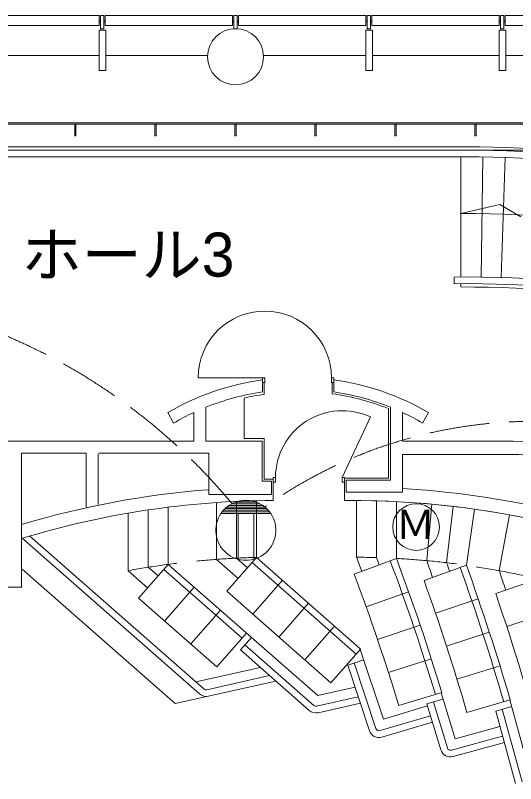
# Model space of a CAD drawing. Units: millimetres, scale not verified. Extents: x -45037 to 38963, y -31304 to 27496.
# Drawn here: x -12484 to -4983, y 7367 to 18881 of the extents above; entities that cross this region are included whole.
import ezdxf
from ezdxf.enums import TextEntityAlignment as Align

# ---------------------------------------------------------------- set-up
doc = ezdxf.new("R2010")
doc.units = ezdxf.units.MM
doc.header["$LTSCALE"] = 300
doc.linetypes.add('DASHED3', pattern=[4, 3, -1])
for name, color, linetype, lineweight in [('1-0_155', 7, 'Continuous', 9), ('8-1', 7, 'Continuous', 9), ('8-2', 7, 'Continuous', 9), ('9-3_舞台音響', 3, 'Continuous', 9)]:
    doc.layers.add(name, color=color, linetype=linetype, lineweight=lineweight)
doc.layers.add('1-A', color=7, linetype='Continuous')
doc.styles.add('HG創英角ｺﾞｼｯｸUB', font='')
doc.styles.add('ＭＳ ゴシック', font='')
doc.styles.get('HG創英角ｺﾞｼｯｸUB').set_extended_font_data('HG創英角ｺﾞｼｯｸUB')
doc.styles.get('ＭＳ ゴシック').set_extended_font_data('MS Gothic')

msp = doc.modelspace()

# ---------------------------------------------------------------- linework, layer by layer
at = {"layer": '1-0_155'}
for p, q in [((-11228.9, 18800.9), (-11208.9, 18800.9)), ((-11208.9, 18780.9), (-11228.9, 18780.9)), ((-11159.4, 18800.9), (-11139.4, 18800.9)), ((-11139.4, 18780.9), (-11159.4, 18780.9)), ((-9228.9, 18800.9), (-9208.9, 18800.9)), ((-9208.9, 18780.9), (-9228.9, 18780.9)), ((-9139.4, 18800.9), (-9159.4, 18800.9)), ((-9159.4, 18780.9), (-9139.4, 18780.9)), ((-7228.9, 18800.9), (-7208.9, 18800.9)), ((-7208.9, 18780.9), (-7228.9, 18780.9)), ((-7159.4, 18800.9), (-7139.4, 18800.9)), ((-7139.4, 18780.9), (-7159.4, 18780.9)), ((-5208.9, 18800.9), (-5228.9, 18800.9)), ((-5228.9, 18780.9), (-5208.9, 18780.9)), ((-5159.4, 18800.9), (-5139.4, 18800.9)), ((-5139.4, 18780.9), (-5159.4, 18780.9)), ((-13284.1, 18280.7), (-11229, 18280.7)), ((-11129.2, 18280.7), (-9602.2, 18280.7)), ((-8763.1, 18280.7), (-7229, 18280.7)), ((-7129.2, 18280.7), (-5229, 18280.7)), ((-5129.2, 18280.7), (-3603.6, 18280.7)), ((-7975.1, 17251.7), (-7975.1, 17075.7)), ((-6775.1, 17251.7), (-6775.1, 17075.7)), ((-5575.1, 17075.7), (-5575.1, 17251.7)), ((-13239.1, 16910.7), (-5734.1, 16910.7)), ((-184.1, 16860.7), (-13239.1, 16860.7)), ((-5734.1, 16760.7), (-13239.1, 16760.7)), ((-5806.3, 16760.7), (-5806.3, 14960.5)), ((-5502.3, 14953.6), (-5476.7, 16758.9)), ((-5139.7, 16751), (-5198.6, 14951.9)), ((-5906.3, 14859.8), (-5906.3, 14959.8)), ((-5806.3, 14860.5), (-5806.3, 14810.5)), ((-9744.1, 13449.6), (-8744.1, 13449.6)), ((-8779.1, 13449.6), (-8779.1, 13238)), ((-8779.1, 13379.6), (-8744.1, 13379.6)), ((-8754.1, 13201.2), (-8754.1, 13379.6)), ((-8744.1, 13379.6), (-8744.1, 13449.6)), ((-7709.1, 13449.6), (-7744.1, 13449.6)), ((-7734.1, 13379.6), (-7734.1, 13211.3)), ((-7709.1, 13238), (-7709.1, 13449.6)), ((-10110.6, 12770.7), (-10197.3, 12928.5)), ((-9808.8, 12929.2), (-9808.8, 12500.7)), ((-9628.8, 12500.7), (-9628.8, 13007.6)), ((-6889.5, 12987.3), (-6889.5, 11946.3)), ((-6859.5, 11916.3), (-6859.5, 13007.6)), ((-6679.5, 12929.2), (-6679.5, 12500.7)), ((-6377.7, 12770.7), (-6290.9, 12928.5)), ((-9808.8, 12500.7), (-15584.1, 12500.7)), ((-8754.1, 11929.8), (-8754.1, 12540.7)), ((-6679.5, 12500.7), (-5084.1, 12500.7)), ((-12394.1, 10310.3), (-12394.1, 12320.7)), ((-11234.1, 12320.7), (-9584.1, 12320.7)), ((-9584.1, 12320.7), (-9584.1, 11700.7)), ((-11244.1, 11550.6), (-11244.1, 12310.7)), ((-8619.1, 11956.7), (-8619.1, 11610.7)), ((-7549.1, 11955.9), (-7584.1, 11955.9)), ((-7549.1, 11955.9), (-7549.1, 11610.2)), ((-6889.5, 11946.3), (-7549.1, 11946.3)), ((-7524.1, 11916.3), (-6859.5, 11916.3)), ((-7369.7, 11610.5), (-7369.7, 10760.5)), ((-7069.7, 10755.2), (-7069.7, 11605.6)), ((-6316.2, 10709.2), (-6238, 11555.6)), ((-5918.8, 11522.1), (-6017.9, 10677.9)), ((-10491.9, 10610), (-10491.9, 11466)), ((-10191.9, 10653.9), (-10191.9, 11510.9)), ((-5075.6, 11395), (-5229.8, 10559.1)), ((-9656.1, 8786.5), (-12266.9, 11078.1)), ((-12379.9, 11044.2), (-9722.1, 8711.3)), ((-7316.9, 9394.4), (-8869.7, 10757.3)), ((-10491.9, 10610), (-10344.2, 10480.3)), ((-8935.6, 10682.2), (-7372.4, 9310.1)), ((-9085.4, 9549.6), (-10257.8, 10578.7)), ((-8924.2, 9907), (-8478.9, 10414.3)), ((-17325.2, 10310.3), (-12384.1, 10310.3)), ((-9801.1, 10310.8), (-10246.4, 9803.5)), ((-7224, 10018), (-6588.1, 10244.3)), ((-5545.2, 10139), (-6184, 9920.7)), ((-8088.1, 10071.3), (-8533.3, 9564)), ((-9855.5, 9460.5), (-9410.3, 9967.8)), ((-4475.2, 9933.1), (-5117, 9724.3)), ((-8142.5, 9221), (-7697.3, 9728.3)), ((-6414.1, 9743.3), (-7053.4, 9526.7)), ((-9109.2, 9370.9), (-8944.3, 9558.8)), ((-5377.6, 9636.1), (-6019.5, 9427.4)), ((-9043.3, 9446.1), (-8010.6, 8539.7)), ((-8076.6, 8464.5), (-9109.2, 9370.9)), ((-7316.9, 9394.4), (-6965, 8332.7)), ((-7260.1, 9223.1), (-7500.6, 9143.4)), ((-6247.8, 9239.7), (-6890.3, 9033)), ((-9776.4, 8892.1), (-8810.8, 9109)), ((-7500.6, 9143.4), (-7174.9, 8160.8)), ((-7076.9, 8193.6), (-7402.5, 9175.9)), ((-5862.3, 8931.7), (-5217.4, 9130.9)), ((-8671.4, 8986.6), (-9612.1, 8775.2)), ((-7966.7, 8528.5), (-7343.2, 8668.5)), ((-6089.2, 8733.7), (-6734.8, 8536.8)), ((-7311.6, 8573.1), (-7944.8, 8430.9)), ((-6965, 8332.7), (-6303.1, 8531.8)), ((-6312.1, 8561.2), (-6073, 8634.1)), ((-6312.1, 8561.2), (-6102.2, 7872.9)), ((-6006.5, 7902.1), (-6216.4, 8590.3)), ((-5064.7, 8623.3), (-5712.6, 8433.7)), ((-5068.3, 8622.3), (-4767.8, 7527.9)), ((-5185.8, 8483.7), (-4886.5, 7393.9)), ((-6258.5, 8385.4), (-7015.2, 8161.4)), ((-6990.3, 8064), (-6228.5, 8287.1)), ((-5178.4, 8079.1), (-5945.5, 7868.5)), ((-5919, 7772.1), (-5151.9, 7982.7))]:
    msp.add_line(p, q, dxfattribs=at)
for points in [[(-13139.4, 18730.9), (-13139.4, 18881.1), (-11228.9, 18880.9), (-11228.9, 18730.9)], [(-11209.1, 18681.1), (-11209.1, 18881.1), (-11159.1, 18881.1), (-11159.1, 18681.1)], [(-9228.9, 18880.9), (-11139.4, 18881.1), (-11139.4, 18730.9), (-9228.9, 18730.9)], [(-9209.1, 18881.1), (-9159.1, 18881.1), (-9159.1, 18681.1), (-9209.1, 18681.1)], [(-9139.4, 18730.9), (-9139.4, 18881.1), (-7228.9, 18880.9), (-7228.9, 18730.9)], [(-7209.1, 18681.1), (-7159.1, 18681.1), (-7159.1, 18881.1), (-7209.1, 18881.1)], [(-7139.4, 18730.9), (-7139.4, 18881.1), (-5228.9, 18880.9), (-5228.9, 18730.9)], [(-5159.1, 18681.1), (-5209.1, 18681.1), (-5209.1, 18881.1), (-5159.1, 18881.1)], [(-3228.9, 18881.1), (-5139.4, 18880.9), (-5139.4, 18730.9), (-3228.9, 18730.9)], [(-11229, 18056.6), (-11129.2, 18056.6), (-11129.2, 18657.2), (-11229, 18657.2)], [(-7229, 18056.6), (-7129.2, 18056.6), (-7129.2, 18657.2), (-7229, 18657.2)], [(-5129.2, 18657.2), (-5229, 18657.2), (-5229, 18056.6), (-5129.2, 18056.6)]]:
    msp.add_lwpolyline(points, close=True, dxfattribs=at)
for points in [[(3886.2, 16820.3), (2734.8, 17040), (1571.8, 17186.9), (402, 17260.5), (-770.2, 17269.7), (-13209.1, 17269.7), (-13209.1, 17251.7), (-770.2, 17251.7), (401.4, 17242.5), (1570.2, 17169), (2732, 17022.2), (3882.3, 16802.8), (5016.5, 16511.5), (6130.3, 16149.7), (7219.1, 15718.6), (8278.7, 15220), (9304.9, 14655.8)], [(-11575.1, 17251.7), (-11575.1, 17075.7), (-11593.1, 17075.7), (-11593.1, 17251.7)], [(-10375.1, 17251.7), (-10375.1, 17075.7), (-10393.1, 17075.7), (-10393.1, 17251.7)], [(-9175.1, 17251.7), (-9175.1, 17075.7), (-9193.1, 17075.7), (-9193.1, 17251.7)], [(-7975.1, 17075.7), (-7993.1, 17075.7), (-7993.1, 17251.7)], [(-6775.1, 17075.7), (-6793.1, 17075.7), (-6793.1, 17251.7)], [(-5593.1, 17251.7), (-5593.1, 17075.7), (-5575.1, 17075.7)], [(-5806.3, 15910.6), (-5221.6, 16048.4), (-4904.1, 15861.7)], [(-7744.1, 13449.6), (-7744.1, 13379.6), (-7709.1, 13379.6)], [(-8754.1, 12540.7), (-9054.1, 12540.7), (-9054.1, 13146.1)], [(-7161.5, 12862.2), (-7584.1, 11955.9), (-7584.1, 11885.9), (-7549.1, 11885.9)], [(-8784.1, 11899.2), (-8784.1, 12500.7), (-9628.8, 12500.7)], [(-12394.1, 12320.7), (-11424.1, 12320.7), (-11424.1, 11511.4)], [(-6679.5, 11736.3), (-6679.5, 12300.7), (-5184.1, 12300.7)], [(-9584.1, 11700.7), (-8644.1, 11700.7), (-8644.1, 11901.2)], [(-8619.1, 11885.9), (-8584.1, 11885.9), (-8584.1, 11955.9), (-8619.1, 11955.9)], [(-6679.5, 11736.3), (-7524.1, 11736.3), (-7524.1, 11916.3)], [(-9469.7, 11580.5), (-9469.7, 10728.4), (-9145.1, 10443.5)], [(-8869.7, 11610.5), (-8869.7, 10757.3), (-9315, 10250), (-7751.7, 8877.9), (-7306.5, 9385.2)], [(-9005.6, 10602.5), (-9169.7, 10746.6), (-9169.7, 11599)], [(-7402.1, 10506.5), (-6769.7, 10742.5), (-6769.7, 11593.7)], [(-10791.9, 11421.9), (-10791.9, 10555.4), (-10501.8, 10300.8)], [(-5600.5, 11480.7), (-5720.4, 10639.2), (-6355.8, 10411.5)], [(-4447.4, 11263), (-4642.7, 10435.7), (-5281.5, 10217.6)], [(-7390.6, 8811.6), (-7949.9, 8686), (-10191.9, 10653.9), (-10637.2, 10146.6), (-9464.7, 9117.5), (-9019.5, 9624.8)], [(-12384.1, 10582.2), (-10087.1, 8566), (-8578.4, 8905)], [(-6102.1, 8729.7), (-5891.4, 8038.9), (-5218.1, 8223.8)], [(-4983, 7367.4), (-5281.8, 8455.6), (-5041.8, 8525.8)]]:
    msp.add_lwpolyline(points, dxfattribs=at)
msp.add_circle((-9182.7, 18260.7), 420, dxfattribs=at)
for centre, radius, start, end in [((-5734.1, -1389.3), 18300, 48.76097, 90), ((-5734.1, -1389.3), 18250, 48.74463, 90), ((-5734.1, -1389.3), 18150, 48.71168, 90), ((-5734.1, -1389.3), 17300, 67.03444, 90.23892), ((-5734.1, -1389.3), 16350, 66.33355, 90.60324), ((-5734.1, -1389.3), 16250, 66.68184, 90.60696), ((-5734.1, -1389.3), 16200, 66.8576, 90.25514), ((-8744.1, 13449.6), 1000, 0, 180), ((-8244.1, 9583.7), 3873.3, 97.93931, 120.28314), ((-8244.1, 9583.7), 3873.3, 59.71686, 82.06069), ((-8244.1, 9583.7), 3693.3, 98.32892, 112.01878), ((-8244.1, 9583.7), 3653.3, 98.02462, 102.80981), ((-8244.1, 9583.7), 3663.3, 68.29724, 81.99743), ((-8244.1, 9583.7), 3693.3, 67.98122, 81.67108), ((-8244.1, 9583.7), 3693.3, 115.06505, 120.35526), ((-7584.1, 11955.9), 1000, 65, 180), ((-8244.1, 9583.7), 3693.3, 59.64474, 64.93495), ((-5184.1, -1389.3), 13890, 78.89331, 90), ((-5184.1, -1389.3), 13690, 85.86149, 90), ((-8529.8, -1388.3), 13290, 90.49302, 91.09665), ((-8529.8, -1388.3), 13320, 90.38408, 90.96511), ((-8584.1, -1389.3), 13200, 94.34475, 106.77633), ((-7434.1, -1389.3), 13200, 57.38909, 86.72251), ((-8584.1, -1389.3), 13000, 90.15426, 107.04226), ((-7434.1, -1389.3), 13000, 56.25096, 90.50685), ((-7434.1, -1389.3), 13000, 55.97689, 88.63359), ((-39878.4, -1371.3), 34698.7, 20.09061, 20.46487), ((-39578.4, -1376.6), 34698.7, 20.27201, 20.46487), ((-39278.4, -1389.3), 34698.7, 16.96213, 20.46487), ((-39780.2, -1285.6), 35548.7, 19.2895, 19.71966), ((-39278.4, -1389.3), 34598.7, 16.96213, 20.46487), ((-39481.8, -1316.9), 35548.7, 19.49924, 19.71966), ((-39278.4, -1389.3), 35548.7, 16.31206, 19.71966), ((-39278.4, -1389.3), 35648.7, 16.31206, 19.71966), ((-39278.4, -1389.3), 34023.7, 16.96213, 20.46487), ((-39770.9, -1233.6), 36498.7, 18.36932, 18.85041), ((-39278.4, -1389.3), 34973.7, 16.31206, 19.71966), ((-39278.4, -1389.3), 35923.7, 14.70356, 18.85041), ((-9623.1, 8824), 50, 228.72507, 282.66086), ((-9623.1, 8824), 150, 228.72492, 282.66099), ((-7977.6, 8577.2), 50, 228.72492, 282.66099), ((-7977.6, 8577.2), 150, 228.72492, 282.66099), ((-7029.4, 8209.3), 50, 198.33771, 286.48999), ((-7032.5, 8208), 150, 198.33771, 286.31896), ((-5958.7, 7916.7), 150, 196.96213, 285.3563), ((-5958.7, 7916.7), 50, 196.96213, 285.3563)]:
    msp.add_arc(centre, radius, start, end, dxfattribs=at)
at = {"layer": '1-0_155', "linetype": 'DASHED3'}
for centre, start, end in [((-8584.1, -1389.3), 91.34673, 100.4719), ((-7434.1, -1389.3), 71.29009, 89.69611)]:
    msp.add_arc(centre, 12150, start, end, dxfattribs=at)
at = {"layer": '8-1'}
for p, q in [((-9279.7, 11537.4), (-8775.9, 11537.4)), ((-9239.3, 11561.7), (-8816.3, 11561.7)), ((-9185.3, 11586), (-8870.2, 11586)), ((-9088.9, 11610.3), (-8966.7, 11610.3)), ((-9401, 11415.8), (-8654.5, 11415.8)), ((-9383.5, 11440.1), (-8672.1, 11440.1)), ((-9363.2, 11464.4), (-8692.3, 11464.4)), ((-9339.8, 11488.8), (-8715.8, 11488.8)), ((-9312.4, 11513.1), (-8743.2, 11513.1)), ((-9144.9, 11415.8), (-9144.9, 10730)), ((-8910.6, 11415.8), (-8910.6, 10730))]:
    msp.add_line(p, q, dxfattribs=at)
for start, end in [(33.95448, 146.0455), (33.95448, 146.0455), (146.0455, 33.95448)]:
    msp.add_arc((-9027.8, 11164.5), 450, start, end, dxfattribs=at)
at = {"layer": '8-2', "linetype": 'DASHED3'}
for centre, radius, start, end in [((-16135, 5811.3), 8983, 39.81887, 72.39362), ((-4718.7, 5838.1), 6958.9, 85.56679, 125.34682)]:
    msp.add_arc(centre, radius, start, end, dxfattribs=at)
at = {"layer": '9-3_舞台音響'}
msp.add_circle((-6475.5, 11212.9), 350, dxfattribs=at)

# ---------------------------------------------------------------- texts
at = {"layer": '1-A', "style": 'HG創英角ｺﾞｼｯｸUB'}
msp.add_text('ホール3', height=659.8, dxfattribs=at).set_placement((-12389.8, 14767.4), align=Align.BOTTOM_LEFT)
at = {"layer": '9-3_舞台音響', "style": 'ＭＳ ゴシック'}
msp.add_text('Ｍ', height=439.9, dxfattribs=at).set_placement((-6785.7, 10902.3), align=Align.BOTTOM_LEFT)

doc.saveas('drawing.dxf')
